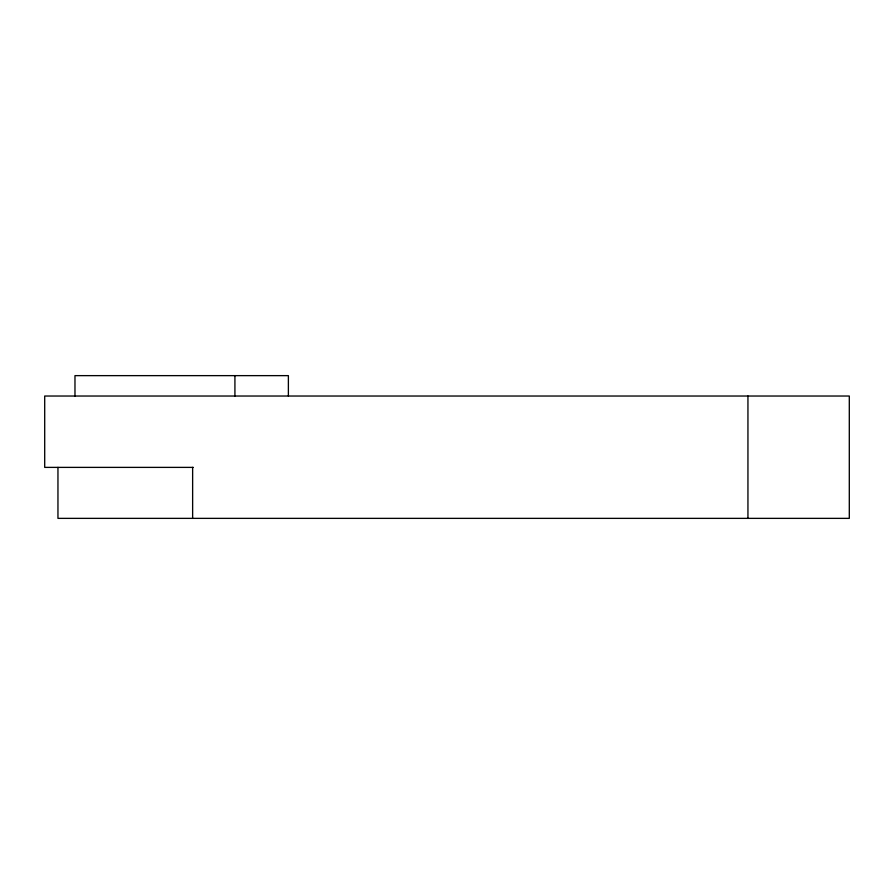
<?xml version="1.0" encoding="UTF-8"?>
<svg xmlns="http://www.w3.org/2000/svg" width="894" height="894" viewBox="0 0 894 894"><rect width="100%" height="100%" fill="white"/><g stroke="black" fill="none" stroke-linecap="round" stroke-linejoin="round"><path stroke-width="1.34" d="M193.327 467.383L44.7 467.383L44.7 396.031L849.3 396.031L849.3 518.364L57.954 518.364L57.954 467.383M747.943 396.031L747.943 518.364M288.382 396.031L288.382 375.636L74.973 375.636L74.973 396.031M234.921 375.636L234.921 396.031M192.635 467.383L192.635 518.364"/></g></svg>
